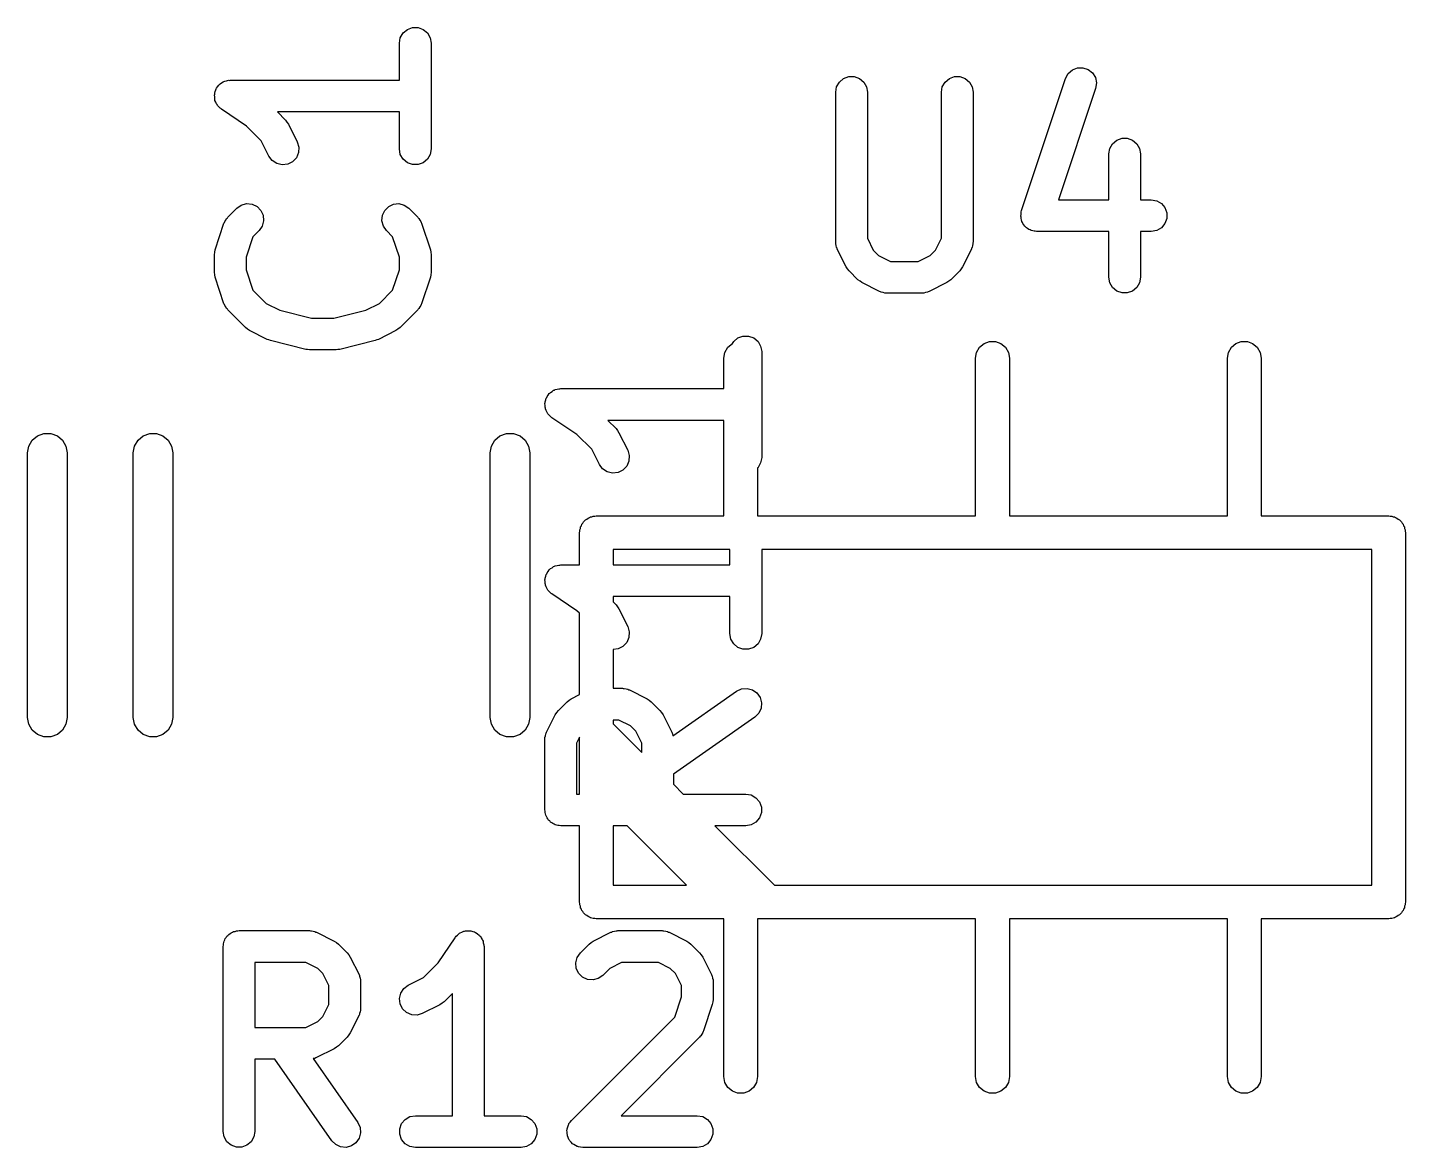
# Model space of a CAD drawing. Extents: x 110.2 to 157.8, y -100.3 to -70.3.
# Drawn here: x 149.35 to 154.56, y -82.88 to -78.64 of the extents above; entities that cross this region are included whole.
import ezdxf

# ---------------------------------------------------------------- set-up
doc = ezdxf.new("R2010")
doc.units = 0
doc.header["$MEASUREMENT"] = 0
doc.layers.add('BLACK', color=7, linetype='CONTINUOUS')

msp = doc.modelspace()

# ---------------------------------------------------------------- linework, layer by layer
at = {"layer": 'Black'}
for p, q in [((150.771, -78.6614), (150.787, -78.648)), ((150.787, -78.648), (150.806, -78.6409)), ((150.806, -78.6409), (150.827, -78.6409)), ((150.827, -78.6409), (150.847, -78.648)), ((150.847, -78.648), (150.863, -78.6614)), ((150.757, -78.7), (150.76, -78.6795)), ((150.757, -78.84), (150.757, -78.7)), ((150.76, -78.6795), (150.771, -78.6614)), ((150.863, -78.6614), (150.873, -78.6795)), ((150.873, -78.6795), (150.877, -78.7)), ((150.877, -78.7), (150.877, -79.1)), ((153.286, -78.8148), (153.302, -78.801)), ((153.302, -78.801), (153.321, -78.7934)), ((153.321, -78.7934), (153.342, -78.7928)), ((153.342, -78.7928), (153.362, -78.7994)), ((153.362, -78.7994), (153.378, -78.8123)), ((150.073, -78.8586), (150.076, -78.8566)), ((150.076, -78.8566), (150.078, -78.854)), ((150.078, -78.854), (150.084, -78.8505)), ((150.084, -78.8505), (150.09, -78.8462)), ((150.09, -78.8462), (150.093, -78.8453)), ((150.093, -78.8453), (150.096, -78.8436)), ((150.096, -78.8436), (150.103, -78.8424)), ((150.103, -78.8424), (150.11, -78.8404)), ((150.11, -78.8404), (150.113, -78.8406)), ((150.113, -78.8406), (150.117, -78.84)), ((150.117, -78.84), (150.757, -78.84)), ((152.41, -78.8649), (152.421, -78.8469)), ((152.421, -78.8469), (152.437, -78.8335)), ((152.437, -78.8335), (152.456, -78.8264)), ((152.456, -78.8264), (152.477, -78.8264)), ((152.477, -78.8264), (152.497, -78.8335)), ((152.497, -78.8335), (152.513, -78.8469)), ((152.513, -78.8469), (152.523, -78.8649)), ((152.81, -78.8649), (152.821, -78.8469)), ((152.821, -78.8469), (152.837, -78.8335)), ((152.837, -78.8335), (152.856, -78.8264)), ((152.856, -78.8264), (152.877, -78.8264)), ((152.877, -78.8264), (152.897, -78.8335)), ((152.897, -78.8335), (152.913, -78.8469)), ((152.913, -78.8469), (152.923, -78.8649)), ((153.11, -79.3332), (153.276, -78.8332)), ((153.276, -78.8332), (153.286, -78.8148)), ((153.378, -78.8123), (153.389, -78.8301)), ((153.389, -78.8301), (153.393, -78.8505)), ((153.393, -78.8505), (153.39, -78.8711)), ((150.057, -78.8961), (150.058, -78.8929)), ((150.058, -78.9033), (150.057, -78.8961)), ((150.058, -78.8896), (150.06, -78.8829)), ((150.058, -78.8929), (150.058, -78.8896)), ((150.058, -78.9104), (150.058, -78.9033)), ((150.06, -78.8829), (150.062, -78.8759)), ((150.062, -78.8759), (150.064, -78.8731)), ((150.064, -78.8731), (150.065, -78.87)), ((150.065, -78.87), (150.069, -78.8645)), ((150.069, -78.8645), (150.073, -78.8586)), ((152.407, -78.8855), (152.41, -78.8649)), ((152.407, -79.4521), (152.407, -78.8855)), ((152.523, -78.8649), (152.527, -78.8855)), ((152.527, -78.8855), (152.527, -79.438)), ((152.807, -78.8855), (152.81, -78.8649)), ((152.807, -79.438), (152.807, -78.8855)), ((152.923, -78.8649), (152.927, -78.8855)), ((152.927, -78.8855), (152.927, -79.4521)), ((153.39, -78.8711), (153.25, -79.2921)), ((150.059, -78.9135), (150.058, -78.9104)), ((150.059, -78.9169), (150.059, -78.9135)), ((150.062, -78.9233), (150.059, -78.9169)), ((150.065, -78.93), (150.062, -78.9233)), ((150.067, -78.9325), (150.065, -78.93)), ((150.068, -78.9355), (150.067, -78.9325)), ((150.073, -78.9405), (150.068, -78.9355)), ((150.078, -78.946), (150.073, -78.9405)), ((150.081, -78.9476), (150.078, -78.946)), ((150.083, -78.9499), (150.081, -78.9476)), ((150.178, -79.0133), (150.083, -78.9499)), ((150.757, -78.96), (150.295, -78.96)), ((150.295, -78.96), (150.326, -78.9909)), ((150.757, -79.1), (150.757, -78.96)), ((150.234, -79.0689), (150.178, -79.0133)), ((150.326, -78.9909), (150.331, -78.9988)), ((150.331, -78.9988), (150.337, -79.0065)), ((150.337, -79.0065), (150.37, -79.0732)), ((153.47, -79.0668), (153.49, -79.0597)), ((153.49, -79.0597), (153.51, -79.0597)), ((153.51, -79.0597), (153.53, -79.0668)), ((150.263, -79.1268), (150.234, -79.0689)), ((150.375, -79.1139), (150.367, -79.1331)), ((150.37, -79.0732), (150.376, -79.0931)), ((150.376, -79.0931), (150.375, -79.1139)), ((150.76, -79.1205), (150.757, -79.1)), ((150.877, -79.1), (150.873, -79.1205)), ((153.44, -79.1188), (153.444, -79.0983)), ((153.444, -79.0983), (153.454, -79.0802)), ((153.454, -79.0802), (153.47, -79.0668)), ((153.53, -79.0668), (153.546, -79.0802)), ((153.546, -79.0802), (153.556, -79.0983)), ((153.556, -79.0983), (153.56, -79.1188)), ((150.275, -79.1436), (150.263, -79.1268)), ((150.293, -79.1551), (150.275, -79.1436)), ((150.313, -79.1599), (150.293, -79.1551)), ((150.334, -79.1575), (150.313, -79.1599)), ((150.352, -79.1482), (150.334, -79.1575)), ((150.367, -79.1331), (150.352, -79.1482)), ((150.771, -79.1386), (150.76, -79.1205)), ((150.787, -79.152), (150.771, -79.1386)), ((150.806, -79.1591), (150.787, -79.152)), ((150.827, -79.1591), (150.806, -79.1591)), ((150.847, -79.152), (150.827, -79.1591)), ((150.863, -79.1386), (150.847, -79.152)), ((150.873, -79.1205), (150.863, -79.1386)), ((153.44, -79.2921), (153.44, -79.1188)), ((153.56, -79.1188), (153.56, -79.2921)), ((150.108, -79.3576), (150.141, -79.3242)), ((150.141, -79.3242), (150.158, -79.3123)), ((150.158, -79.3123), (150.178, -79.3069)), ((150.178, -79.3069), (150.199, -79.3087)), ((150.199, -79.3087), (150.218, -79.3175)), ((150.218, -79.3175), (150.232, -79.3323)), ((150.701, -79.3323), (150.716, -79.3175)), ((150.716, -79.3175), (150.734, -79.3087)), ((150.734, -79.3087), (150.755, -79.3069)), ((150.755, -79.3069), (150.775, -79.3123)), ((150.775, -79.3123), (150.792, -79.3242)), ((150.792, -79.3242), (150.826, -79.3576)), ((153.25, -79.2921), (153.44, -79.2921)), ((153.56, -79.2921), (153.6, -79.2921)), ((153.6, -79.2921), (153.621, -79.2958)), ((153.621, -79.2958), (153.639, -79.3062)), ((153.639, -79.3062), (153.652, -79.3221)), ((153.652, -79.3221), (153.659, -79.3417)), ((150.093, -79.381), (150.095, -79.378)), ((150.095, -79.378), (150.096, -79.3746)), ((150.096, -79.3746), (150.1, -79.3689)), ((150.1, -79.3689), (150.103, -79.3627)), ((150.103, -79.3627), (150.106, -79.3604)), ((150.106, -79.3604), (150.108, -79.3576)), ((150.232, -79.3323), (150.241, -79.3511)), ((150.243, -79.3719), (150.238, -79.392)), ((150.241, -79.3511), (150.243, -79.3719)), ((150.69, -79.3719), (150.692, -79.3511)), ((150.696, -79.392), (150.69, -79.3719)), ((150.692, -79.3511), (150.701, -79.3323)), ((150.826, -79.3576), (150.828, -79.3604)), ((150.828, -79.3604), (150.83, -79.3627)), ((150.83, -79.3627), (150.834, -79.3689)), ((150.834, -79.3689), (150.838, -79.3746)), ((150.838, -79.3746), (150.839, -79.378)), ((150.839, -79.378), (150.84, -79.381)), ((153.107, -79.3538), (153.108, -79.3478)), ((153.108, -79.3581), (153.107, -79.3538)), ((153.108, -79.3417), (153.109, -79.3375)), ((153.108, -79.3478), (153.108, -79.3417)), ((153.108, -79.3626), (153.108, -79.3581)), ((153.11, -79.3682), (153.108, -79.3626)), ((153.109, -79.3375), (153.11, -79.3332)), ((153.111, -79.3742), (153.11, -79.3682)), ((153.113, -79.378), (153.111, -79.3742)), ((153.115, -79.3821), (153.113, -79.378)), ((153.659, -79.3626), (153.652, -79.3821)), ((153.659, -79.3417), (153.659, -79.3626)), ((150.06, -79.481), (150.093, -79.381)), ((150.226, -79.4091), (150.202, -79.4324)), ((150.238, -79.392), (150.226, -79.4091)), ((150.708, -79.4091), (150.696, -79.392)), ((150.731, -79.4324), (150.708, -79.4091)), ((150.84, -79.381), (150.874, -79.481)), ((153.119, -79.3868), (153.115, -79.3821)), ((153.122, -79.3919), (153.119, -79.3868)), ((153.125, -79.3947), (153.122, -79.3919)), ((153.128, -79.3981), (153.125, -79.3947)), ((153.133, -79.4011), (153.128, -79.3981)), ((153.138, -79.4049), (153.133, -79.4011)), ((153.142, -79.4063), (153.138, -79.4049)), ((153.146, -79.4085), (153.142, -79.4063)), ((153.152, -79.4096), (153.146, -79.4085)), ((153.158, -79.4115), (153.152, -79.4096)), ((153.162, -79.4114), (153.158, -79.4115)), ((153.167, -79.4121), (153.162, -79.4114)), ((153.44, -79.4121), (153.167, -79.4121)), ((153.44, -79.5855), (153.44, -79.4121)), ((153.6, -79.4121), (153.56, -79.4121)), ((153.56, -79.4121), (153.56, -79.5855)), ((153.621, -79.4085), (153.6, -79.4121)), ((153.639, -79.3981), (153.621, -79.4085)), ((153.652, -79.3821), (153.639, -79.3981)), ((150.058, -79.4905), (150.06, -79.481)), ((150.202, -79.4324), (150.177, -79.5097)), ((150.757, -79.5097), (150.731, -79.4324)), ((150.874, -79.481), (150.875, -79.4905)), ((152.407, -79.4555), (152.407, -79.4521)), ((152.407, -79.459), (152.407, -79.4555)), ((152.409, -79.4657), (152.407, -79.459)), ((152.41, -79.4727), (152.409, -79.4657)), ((152.412, -79.4757), (152.41, -79.4727)), ((152.413, -79.479), (152.412, -79.4757)), ((152.446, -79.5456), (152.413, -79.479)), ((152.527, -79.438), (152.549, -79.4833)), ((152.784, -79.4833), (152.807, -79.438)), ((152.92, -79.479), (152.887, -79.5456)), ((152.921, -79.4757), (152.92, -79.479)), ((152.923, -79.4727), (152.921, -79.4757)), ((152.924, -79.4657), (152.923, -79.4727)), ((152.926, -79.459), (152.924, -79.4657)), ((152.927, -79.4521), (152.926, -79.4555)), ((152.926, -79.4555), (152.926, -79.459)), ((150.057, -79.5), (150.058, -79.4905)), ((150.057, -79.5667), (150.057, -79.5)), ((150.177, -79.5097), (150.177, -79.5569)), ((150.757, -79.5569), (150.757, -79.5097)), ((150.875, -79.4905), (150.877, -79.5)), ((150.877, -79.5), (150.877, -79.5667)), ((152.549, -79.4833), (152.569, -79.5028)), ((152.569, -79.5028), (152.614, -79.5255)), ((152.614, -79.5255), (152.719, -79.5255)), ((152.719, -79.5255), (152.764, -79.5028)), ((152.764, -79.5028), (152.784, -79.4833)), ((150.058, -79.5761), (150.057, -79.5667)), ((150.06, -79.5856), (150.058, -79.5761)), ((150.093, -79.6856), (150.06, -79.5856)), ((150.177, -79.5569), (150.202, -79.6343)), ((150.731, -79.6343), (150.757, -79.5569)), ((150.874, -79.5856), (150.84, -79.6856)), ((150.875, -79.5761), (150.874, -79.5856)), ((150.877, -79.5667), (150.875, -79.5761)), ((152.452, -79.5534), (152.446, -79.5456)), ((152.458, -79.5612), (152.452, -79.5534)), ((152.491, -79.5946), (152.458, -79.5612)), ((152.876, -79.5612), (152.842, -79.5946)), ((152.881, -79.5533), (152.876, -79.5612)), ((152.887, -79.5456), (152.881, -79.5533)), ((153.444, -79.606), (153.44, -79.5855)), ((153.56, -79.5855), (153.556, -79.606)), ((150.202, -79.6343), (150.252, -79.684)), ((150.681, -79.684), (150.731, -79.6343)), ((152.499, -79.6001), (152.491, -79.5946)), ((152.506, -79.6058), (152.499, -79.6001)), ((152.573, -79.6391), (152.506, -79.6058)), ((152.576, -79.6401), (152.573, -79.6391)), ((152.76, -79.6391), (152.757, -79.6401)), ((152.827, -79.6058), (152.76, -79.6391)), ((152.835, -79.6001), (152.827, -79.6058)), ((152.842, -79.5946), (152.835, -79.6001)), ((153.454, -79.624), (153.444, -79.606)), ((153.47, -79.6374), (153.454, -79.624)), ((153.49, -79.6446), (153.47, -79.6374)), ((153.53, -79.6374), (153.51, -79.6446)), ((153.546, -79.624), (153.53, -79.6374)), ((153.556, -79.606), (153.546, -79.624)), ((150.095, -79.6887), (150.093, -79.6856)), ((150.096, -79.692), (150.095, -79.6887)), ((150.252, -79.684), (150.304, -79.7101)), ((150.629, -79.7101), (150.681, -79.684)), ((150.839, -79.6887), (150.838, -79.692)), ((150.84, -79.6856), (150.839, -79.6887)), ((152.579, -79.6418), (152.576, -79.6401)), ((152.586, -79.6431), (152.579, -79.6418)), ((152.593, -79.6451), (152.586, -79.6431)), ((152.597, -79.6449), (152.593, -79.6451)), ((152.6, -79.6455), (152.597, -79.6449)), ((152.733, -79.6455), (152.6, -79.6455)), ((152.737, -79.6449), (152.733, -79.6455)), ((152.74, -79.6451), (152.737, -79.6449)), ((152.747, -79.6431), (152.74, -79.6451)), ((152.754, -79.6418), (152.747, -79.6431)), ((152.757, -79.6401), (152.754, -79.6418)), ((153.51, -79.6446), (153.49, -79.6446)), ((150.1, -79.6978), (150.096, -79.692)), ((150.103, -79.704), (150.1, -79.6978)), ((150.106, -79.7063), (150.103, -79.704)), ((150.108, -79.7091), (150.106, -79.7063)), ((150.174, -79.7758), (150.108, -79.7091)), ((150.304, -79.7101), (150.424, -79.74)), ((150.424, -79.74), (150.509, -79.74)), ((150.509, -79.74), (150.629, -79.7101)), ((150.826, -79.7091), (150.759, -79.7758)), ((150.828, -79.7063), (150.826, -79.7091)), ((150.83, -79.704), (150.828, -79.7063)), ((150.834, -79.6978), (150.83, -79.704)), ((150.838, -79.692), (150.834, -79.6978)), ((150.182, -79.7813), (150.174, -79.7758)), ((150.19, -79.787), (150.182, -79.7813)), ((150.256, -79.8203), (150.19, -79.787)), ((150.743, -79.787), (150.677, -79.8203)), ((150.751, -79.7813), (150.743, -79.787)), ((150.759, -79.7758), (150.751, -79.7813)), ((150.263, -79.8222), (150.256, -79.8203)), ((150.269, -79.8249), (150.263, -79.8222)), ((150.402, -79.8582), (150.269, -79.8249)), ((150.665, -79.8249), (150.531, -79.8582)), ((150.671, -79.8222), (150.665, -79.8249)), ((150.677, -79.8203), (150.671, -79.8222)), ((151.999, -79.8503), (152.016, -79.8361)), ((152.016, -79.836), (152.021, -79.8281)), ((152.016, -79.8361), (152.016, -79.836)), ((152.021, -79.8281), (152.037, -79.8147)), ((152.037, -79.8147), (152.056, -79.8076)), ((152.056, -79.8076), (152.077, -79.8076)), ((152.077, -79.8076), (152.097, -79.8147)), ((152.097, -79.8147), (152.113, -79.8281)), ((152.113, -79.8281), (152.123, -79.8461)), ((152.123, -79.8461), (152.127, -79.8667)), ((152.951, -79.8503), (152.968, -79.8361)), ((152.968, -79.8361), (152.989, -79.8286)), ((152.989, -79.8286), (153.011, -79.8286)), ((153.011, -79.8286), (153.032, -79.8361)), ((153.032, -79.8361), (153.049, -79.8503)), ((153.904, -79.8503), (153.921, -79.8361)), ((153.921, -79.8361), (153.941, -79.8286)), ((153.941, -79.8286), (153.964, -79.8286)), ((153.964, -79.8286), (153.984, -79.8361)), ((153.984, -79.8361), (154.001, -79.8503)), ((150.409, -79.8587), (150.402, -79.8582)), ((150.417, -79.86), (150.409, -79.8587)), ((150.517, -79.86), (150.417, -79.86)), ((150.524, -79.8587), (150.517, -79.86)), ((150.531, -79.8582), (150.524, -79.8587)), ((151.984, -79.8911), (151.988, -79.8694)), ((151.984, -80.0067), (151.984, -79.8911)), ((151.988, -79.8694), (151.999, -79.8503)), ((152.127, -79.8667), (152.127, -80.2667)), ((152.936, -79.8911), (152.94, -79.8694)), ((152.936, -80.488), (152.936, -79.8911)), ((152.94, -79.8694), (152.951, -79.8503)), ((153.049, -79.8503), (153.06, -79.8694)), ((153.06, -79.8694), (153.064, -79.8911)), ((153.064, -79.8911), (153.064, -80.488)), ((153.889, -79.8911), (153.893, -79.8694)), ((153.889, -80.488), (153.889, -79.8911)), ((153.893, -79.8694), (153.904, -79.8503)), ((154.001, -79.8503), (154.012, -79.8694)), ((154.012, -79.8694), (154.016, -79.8911)), ((154.016, -79.8911), (154.016, -80.488)), ((151.308, -80.0562), (151.31, -80.0495)), ((151.308, -80.0596), (151.308, -80.0562)), ((151.31, -80.0495), (151.312, -80.0426)), ((151.312, -80.0426), (151.314, -80.0398)), ((151.314, -80.0398), (151.315, -80.0367)), ((151.315, -80.0367), (151.319, -80.0312)), ((151.319, -80.0312), (151.323, -80.0252)), ((151.323, -80.0252), (151.326, -80.0233)), ((151.326, -80.0233), (151.328, -80.0207)), ((151.328, -80.0207), (151.334, -80.0171)), ((151.334, -80.0171), (151.34, -80.0129)), ((151.34, -80.0129), (151.343, -80.0119)), ((151.343, -80.0119), (151.346, -80.0103)), ((151.346, -80.0103), (151.353, -80.009)), ((151.353, -80.009), (151.36, -80.007)), ((151.36, -80.007), (151.363, -80.0072)), ((151.363, -80.0072), (151.367, -80.0067)), ((151.367, -80.0067), (151.984, -80.0067)), ((151.307, -80.0628), (151.308, -80.0596)), ((151.308, -80.0699), (151.307, -80.0628)), ((151.308, -80.0771), (151.308, -80.0699)), ((151.309, -80.0802), (151.308, -80.0771)), ((151.309, -80.0835), (151.309, -80.0802)), ((151.312, -80.0899), (151.309, -80.0835)), ((151.315, -80.0967), (151.312, -80.0899)), ((151.317, -80.0992), (151.315, -80.0967)), ((151.318, -80.1022), (151.317, -80.0992)), ((151.323, -80.1071), (151.318, -80.1022)), ((151.328, -80.1126), (151.323, -80.1071)), ((151.331, -80.1143), (151.328, -80.1126)), ((151.333, -80.1166), (151.331, -80.1143)), ((151.428, -80.18), (151.333, -80.1166)), ((151.984, -80.1267), (151.545, -80.1267)), ((151.545, -80.1267), (151.576, -80.1576)), ((151.576, -80.1576), (151.581, -80.1655)), ((151.984, -80.488), (151.984, -80.1267)), ((149.355, -80.2243), (149.368, -80.2018)), ((149.368, -80.2018), (149.387, -80.185)), ((149.387, -80.185), (149.412, -80.1761)), ((149.412, -80.1761), (149.438, -80.1761)), ((149.438, -80.1761), (149.463, -80.185)), ((149.463, -80.185), (149.482, -80.2018)), ((149.482, -80.2018), (149.495, -80.2243)), ((149.755, -80.2243), (149.768, -80.2018)), ((149.768, -80.2018), (149.787, -80.185)), ((149.787, -80.185), (149.812, -80.1761)), ((149.812, -80.1761), (149.838, -80.1761)), ((149.838, -80.1761), (149.862, -80.185)), ((149.862, -80.185), (149.882, -80.2018)), ((149.882, -80.2018), (149.895, -80.2243)), ((151.105, -80.2243), (151.118, -80.2018)), ((151.118, -80.2018), (151.137, -80.185)), ((151.137, -80.185), (151.162, -80.1761)), ((151.162, -80.1761), (151.188, -80.1761)), ((151.188, -80.1761), (151.213, -80.185)), ((151.213, -80.185), (151.232, -80.2018)), ((151.232, -80.2018), (151.245, -80.2243)), ((151.484, -80.2355), (151.428, -80.18)), ((151.581, -80.1655), (151.587, -80.1732)), ((151.587, -80.1732), (151.62, -80.2398)), ((149.35, -80.25), (149.355, -80.2243)), ((149.35, -81.25), (149.35, -80.25)), ((149.495, -80.2243), (149.5, -80.25)), ((149.5, -80.25), (149.5, -81.25)), ((149.75, -80.25), (149.755, -80.2243)), ((149.75, -81.25), (149.75, -80.25)), ((149.895, -80.2243), (149.9, -80.25)), ((149.9, -80.25), (149.9, -81.25)), ((151.1, -80.25), (151.105, -80.2243)), ((151.1, -81.25), (151.1, -80.25)), ((151.245, -80.2243), (151.25, -80.25)), ((151.25, -80.25), (151.25, -81.25)), ((151.513, -80.2935), (151.484, -80.2355)), ((151.62, -80.2398), (151.626, -80.2598)), ((151.626, -80.2598), (151.625, -80.2806)), ((151.525, -80.3102), (151.513, -80.2935)), ((151.543, -80.3217), (151.525, -80.3102)), ((151.602, -80.3149), (151.584, -80.3242)), ((151.617, -80.2997), (151.602, -80.3149)), ((151.625, -80.2806), (151.617, -80.2997)), ((152.113, -80.3052), (152.111, -80.3066)), ((152.111, -80.3066), (152.111, -80.488)), ((152.123, -80.2872), (152.113, -80.3052)), ((152.127, -80.2667), (152.123, -80.2872)), ((151.563, -80.3266), (151.543, -80.3217)), ((151.584, -80.3242), (151.563, -80.3266)), ((151.442, -80.5298), (151.445, -80.525)), ((151.445, -80.525), (151.446, -80.5198)), ((151.446, -80.5198), (151.45, -80.5155)), ((151.45, -80.5155), (151.453, -80.5107)), ((151.453, -80.5107), (151.457, -80.5071)), ((151.457, -80.5071), (151.461, -80.5029)), ((151.461, -80.5029), (151.465, -80.5001)), ((151.465, -80.5001), (151.47, -80.4965)), ((151.47, -80.4965), (151.475, -80.4946)), ((151.475, -80.4946), (151.48, -80.4918)), ((151.48, -80.4918), (151.485, -80.4909)), ((151.485, -80.4909), (151.49, -80.489)), ((151.49, -80.489), (151.496, -80.489)), ((151.496, -80.489), (151.501, -80.488)), ((151.501, -80.488), (151.984, -80.488)), ((152.111, -80.488), (152.936, -80.488)), ((153.064, -80.488), (153.889, -80.488)), ((154.016, -80.488), (154.499, -80.488)), ((154.499, -80.488), (154.504, -80.489)), ((154.504, -80.489), (154.51, -80.489)), ((154.51, -80.489), (154.515, -80.4909)), ((154.515, -80.4909), (154.52, -80.4918)), ((154.52, -80.4918), (154.525, -80.4946)), ((154.525, -80.4946), (154.53, -80.4965)), ((154.53, -80.4965), (154.535, -80.5001)), ((154.535, -80.5001), (154.539, -80.5029)), ((154.539, -80.5029), (154.543, -80.5071)), ((154.543, -80.5071), (154.547, -80.5107)), ((154.547, -80.5107), (154.55, -80.5155)), ((154.55, -80.5155), (154.554, -80.5198)), ((154.554, -80.5198), (154.555, -80.525)), ((154.555, -80.525), (154.558, -80.5298)), ((151.438, -80.5515), (151.439, -80.546)), ((151.438, -80.6733), (151.438, -80.5515)), ((151.439, -80.5405), (151.441, -80.5353)), ((151.439, -80.546), (151.439, -80.5405)), ((151.441, -80.5353), (151.442, -80.5298)), ((154.558, -80.5298), (154.559, -80.5353)), ((154.559, -80.5353), (154.561, -80.5405)), ((154.561, -80.5405), (154.561, -80.546)), ((154.561, -80.546), (154.562, -80.5515)), ((154.562, -80.5515), (154.562, -81.9485)), ((151.565, -80.615), (151.565, -80.6733)), ((152.007, -80.615), (151.565, -80.615)), ((152.007, -80.6733), (152.007, -80.615)), ((152.127, -80.615), (152.127, -80.9333)), ((154.435, -80.615), (152.127, -80.615)), ((154.435, -81.885), (154.435, -80.615)), ((151.334, -80.6838), (151.34, -80.6795)), ((151.34, -80.6795), (151.343, -80.6786)), ((151.343, -80.6786), (151.346, -80.677)), ((151.346, -80.677), (151.353, -80.6757)), ((151.353, -80.6757), (151.36, -80.6737)), ((151.36, -80.6737), (151.363, -80.6739)), ((151.363, -80.6739), (151.367, -80.6733)), ((151.367, -80.6733), (151.438, -80.6733)), ((151.565, -80.6733), (152.007, -80.6733)), ((151.307, -80.7295), (151.308, -80.7262)), ((151.308, -80.7366), (151.307, -80.7295)), ((151.308, -80.7229), (151.31, -80.7162)), ((151.308, -80.7262), (151.308, -80.7229)), ((151.31, -80.7162), (151.312, -80.7092)), ((151.312, -80.7092), (151.314, -80.7065)), ((151.314, -80.7065), (151.315, -80.7033)), ((151.315, -80.7033), (151.319, -80.6978)), ((151.319, -80.6978), (151.323, -80.6919)), ((151.323, -80.6919), (151.326, -80.6899)), ((151.326, -80.6899), (151.328, -80.6874)), ((151.328, -80.6874), (151.334, -80.6838)), ((151.308, -80.7438), (151.308, -80.7366)), ((151.309, -80.7469), (151.308, -80.7438)), ((151.309, -80.7502), (151.309, -80.7469)), ((151.312, -80.7566), (151.309, -80.7502)), ((151.315, -80.7633), (151.312, -80.7566)), ((151.317, -80.7659), (151.315, -80.7633)), ((151.318, -80.7689), (151.317, -80.7659)), ((151.323, -80.7738), (151.318, -80.7689)), ((151.328, -80.7793), (151.323, -80.7738)), ((151.331, -80.781), (151.328, -80.7793)), ((151.333, -80.7833), (151.331, -80.781)), ((151.428, -80.8466), (151.333, -80.7833)), ((152.007, -80.7933), (151.565, -80.7933)), ((151.565, -80.7933), (151.565, -80.8134)), ((151.565, -80.8134), (151.576, -80.8242)), ((151.576, -80.8242), (151.581, -80.8321)), ((151.581, -80.8321), (151.587, -80.8398)), ((152.007, -80.9333), (152.007, -80.7933)), ((151.438, -80.8561), (151.428, -80.8466)), ((151.438, -81.164), (151.438, -80.8561)), ((151.587, -80.8398), (151.62, -80.9065)), ((151.62, -80.9065), (151.626, -80.9265)), ((151.626, -80.9265), (151.625, -80.9473)), ((152.01, -80.9539), (152.007, -80.9333)), ((152.127, -80.9333), (152.123, -80.9539)), ((151.584, -80.9908), (151.565, -80.993)), ((151.565, -80.993), (151.565, -81.14)), ((151.602, -80.9815), (151.584, -80.9908)), ((151.617, -80.9664), (151.602, -80.9815)), ((151.625, -80.9473), (151.617, -80.9664)), ((152.021, -80.9719), (152.01, -80.9539)), ((152.037, -80.9853), (152.021, -80.9719)), ((152.056, -80.9924), (152.037, -80.9853)), ((152.077, -80.9924), (152.056, -80.9924)), ((152.097, -80.9853), (152.077, -80.9924)), ((152.113, -80.9719), (152.097, -80.9853)), ((152.123, -80.9539), (152.113, -80.9719)), ((151.565, -81.14), (151.6, -81.14)), ((151.6, -81.14), (151.603, -81.1406)), ((151.603, -81.1406), (151.607, -81.1404)), ((151.607, -81.1404), (151.614, -81.1424)), ((151.614, -81.1424), (151.621, -81.1436)), ((151.621, -81.1436), (151.624, -81.1453)), ((151.624, -81.1453), (151.627, -81.1463)), ((151.627, -81.1463), (151.694, -81.1797)), ((151.791, -81.3198), (152.032, -81.1508)), ((152.032, -81.1508), (152.051, -81.142)), ((152.051, -81.142), (152.072, -81.1402)), ((152.072, -81.1402), (152.092, -81.1456)), ((152.092, -81.1456), (152.109, -81.1576)), ((151.358, -81.2242), (151.391, -81.1909)), ((151.391, -81.1909), (151.399, -81.1854)), ((151.399, -81.1854), (151.406, -81.1797)), ((151.406, -81.1797), (151.438, -81.164)), ((151.694, -81.1797), (151.701, -81.1854)), ((151.701, -81.1854), (151.709, -81.1909)), ((151.709, -81.1909), (151.742, -81.2242)), ((152.109, -81.1576), (152.121, -81.1747)), ((152.121, -81.1747), (152.126, -81.1948)), ((152.126, -81.1948), (152.125, -81.2155)), ((149.355, -81.2757), (149.35, -81.25)), ((149.5, -81.25), (149.495, -81.2757)), ((149.755, -81.2757), (149.75, -81.25)), ((149.9, -81.25), (149.895, -81.2757)), ((151.105, -81.2757), (151.1, -81.25)), ((151.25, -81.25), (151.245, -81.2757)), ((151.313, -81.3065), (151.346, -81.2398)), ((151.346, -81.2398), (151.352, -81.2321)), ((151.352, -81.2321), (151.358, -81.2242)), ((151.742, -81.2242), (151.748, -81.2321)), ((151.748, -81.2321), (151.754, -81.2398)), ((151.754, -81.2398), (151.787, -81.3065)), ((152.101, -81.2492), (151.793, -81.4646)), ((152.116, -81.2344), (152.101, -81.2492)), ((152.125, -81.2155), (152.116, -81.2344)), ((149.368, -81.2982), (149.355, -81.2757)), ((149.387, -81.315), (149.368, -81.2982)), ((149.482, -81.2982), (149.463, -81.315)), ((149.495, -81.2757), (149.482, -81.2982)), ((149.768, -81.2982), (149.755, -81.2757)), ((149.787, -81.315), (149.768, -81.2982)), ((149.882, -81.2982), (149.862, -81.315)), ((149.895, -81.2757), (149.882, -81.2982)), ((151.118, -81.2982), (151.105, -81.2757)), ((151.137, -81.315), (151.118, -81.2982)), ((151.232, -81.2982), (151.213, -81.315)), ((151.245, -81.2757), (151.232, -81.2982)), ((151.312, -81.3098), (151.313, -81.3065)), ((151.565, -81.26), (151.565, -81.2745)), ((151.586, -81.26), (151.565, -81.26)), ((151.565, -81.2745), (151.673, -81.3829)), ((151.631, -81.2826), (151.586, -81.26)), ((151.651, -81.3022), (151.631, -81.2826)), ((151.673, -81.3475), (151.651, -81.3022)), ((151.787, -81.3065), (151.788, -81.3098)), ((149.412, -81.3239), (149.387, -81.315)), ((149.438, -81.3239), (149.412, -81.3239)), ((149.463, -81.315), (149.438, -81.3239)), ((149.812, -81.3239), (149.787, -81.315)), ((149.838, -81.3239), (149.812, -81.3239)), ((149.862, -81.315), (149.838, -81.3239)), ((151.162, -81.3239), (151.137, -81.315)), ((151.188, -81.3239), (151.162, -81.3239)), ((151.213, -81.315), (151.188, -81.3239)), ((151.307, -81.3265), (151.309, -81.3197)), ((151.307, -81.3299), (151.307, -81.3265)), ((151.307, -81.3333), (151.307, -81.3299)), ((151.307, -81.6), (151.307, -81.3333)), ((151.309, -81.3197), (151.31, -81.3128)), ((151.31, -81.3128), (151.312, -81.3098)), ((151.438, -81.325), (151.427, -81.3475)), ((151.427, -81.3475), (151.427, -81.54)), ((151.438, -81.54), (151.438, -81.325)), ((151.673, -81.3829), (151.673, -81.3475)), ((151.788, -81.3098), (151.79, -81.3128)), ((151.79, -81.3128), (151.791, -81.3197)), ((151.791, -81.3197), (151.791, -81.3198)), ((151.793, -81.4646), (151.793, -81.5029)), ((151.793, -81.5029), (151.83, -81.54)), ((151.427, -81.54), (151.438, -81.54)), ((151.83, -81.54), (152.067, -81.54)), ((152.067, -81.54), (152.087, -81.5436)), ((152.087, -81.5436), (152.105, -81.554)), ((152.105, -81.554), (152.119, -81.57)), ((151.308, -81.6052), (151.307, -81.6)), ((151.308, -81.6104), (151.308, -81.6052)), ((151.309, -81.6153), (151.308, -81.6104)), ((151.31, -81.6205), (151.309, -81.6153)), ((152.119, -81.57), (152.126, -81.5896)), ((152.126, -81.6104), (152.119, -81.63)), ((152.126, -81.5896), (152.126, -81.6104)), ((151.313, -81.6251), (151.31, -81.6205)), ((151.315, -81.63), (151.313, -81.6251)), ((151.318, -81.634), (151.315, -81.63)), ((151.321, -81.6386), (151.318, -81.634)), ((151.325, -81.6419), (151.321, -81.6386)), ((151.328, -81.646), (151.325, -81.6419)), ((151.333, -81.6486), (151.328, -81.646)), ((151.337, -81.652), (151.333, -81.6486)), ((151.342, -81.6538), (151.337, -81.652)), ((151.346, -81.6564), (151.342, -81.6538)), ((151.351, -81.6573), (151.346, -81.6564)), ((151.356, -81.6591), (151.351, -81.6573)), ((151.361, -81.6591), (151.356, -81.6591)), ((151.367, -81.66), (151.361, -81.6591)), ((151.438, -81.66), (151.367, -81.66)), ((151.438, -81.9485), (151.438, -81.66)), ((151.565, -81.66), (151.565, -81.885)), ((151.618, -81.66), (151.565, -81.66)), ((151.843, -81.885), (151.618, -81.66)), ((152.067, -81.66), (151.95, -81.66)), ((151.95, -81.66), (152.175, -81.885)), ((152.087, -81.6564), (152.067, -81.66)), ((152.105, -81.646), (152.087, -81.6564)), ((152.119, -81.63), (152.105, -81.646)), ((151.565, -81.885), (151.843, -81.885)), ((152.175, -81.885), (154.435, -81.885)), ((151.439, -81.954), (151.438, -81.9485)), ((151.439, -81.9595), (151.439, -81.954)), ((151.441, -81.9647), (151.439, -81.9595)), ((151.442, -81.9702), (151.441, -81.9647)), ((151.445, -81.975), (151.442, -81.9702)), ((151.446, -81.9802), (151.445, -81.975)), ((151.45, -81.9845), (151.446, -81.9802)), ((151.453, -81.9893), (151.45, -81.9845)), ((154.55, -81.9845), (154.547, -81.9893)), ((154.554, -81.9802), (154.55, -81.9845)), ((154.555, -81.975), (154.554, -81.9802)), ((154.558, -81.9702), (154.555, -81.975)), ((154.559, -81.9647), (154.558, -81.9702)), ((154.561, -81.9595), (154.559, -81.9647)), ((154.562, -81.9485), (154.561, -81.954)), ((154.561, -81.954), (154.561, -81.9595)), ((151.457, -81.9929), (151.453, -81.9893)), ((151.461, -81.9971), (151.457, -81.9929)), ((151.465, -81.9999), (151.461, -81.9971)), ((151.47, -82.0035), (151.465, -81.9999)), ((151.475, -82.0054), (151.47, -82.0035)), ((151.48, -82.0082), (151.475, -82.0054)), ((151.485, -82.0091), (151.48, -82.0082)), ((151.49, -82.011), (151.485, -82.0091)), ((151.496, -82.011), (151.49, -82.011)), ((151.501, -82.012), (151.496, -82.011)), ((151.984, -82.012), (151.501, -82.012)), ((151.984, -82.6089), (151.984, -82.012)), ((152.936, -82.012), (152.111, -82.012)), ((152.111, -82.012), (152.111, -82.6089)), ((152.936, -82.6089), (152.936, -82.012)), ((153.889, -82.012), (153.064, -82.012)), ((153.064, -82.012), (153.064, -82.6089)), ((153.889, -82.6089), (153.889, -82.012)), ((154.499, -82.012), (154.016, -82.012)), ((154.016, -82.012), (154.016, -82.6089)), ((154.504, -82.011), (154.499, -82.012)), ((154.51, -82.011), (154.504, -82.011)), ((154.515, -82.0091), (154.51, -82.011)), ((154.52, -82.0082), (154.515, -82.0091)), ((154.525, -82.0054), (154.52, -82.0082)), ((154.53, -82.0035), (154.525, -82.0054)), ((154.535, -81.9999), (154.53, -82.0035)), ((154.539, -81.9971), (154.535, -81.9999)), ((154.543, -81.9929), (154.539, -81.9971)), ((154.547, -81.9893), (154.543, -81.9929)), ((150.096, -82.0916), (150.098, -82.0867)), ((150.098, -82.0867), (150.101, -82.0826)), ((150.101, -82.0826), (150.104, -82.0781)), ((150.104, -82.0781), (150.108, -82.0747)), ((150.108, -82.0747), (150.111, -82.0707)), ((150.111, -82.0707), (150.116, -82.0681)), ((150.116, -82.0681), (150.12, -82.0647)), ((150.12, -82.0647), (150.125, -82.0629)), ((150.125, -82.0629), (150.129, -82.0603)), ((150.129, -82.0603), (150.135, -82.0594)), ((150.135, -82.0594), (150.14, -82.0576)), ((150.14, -82.0576), (150.145, -82.0576)), ((150.145, -82.0576), (150.15, -82.0567)), ((150.15, -82.0567), (150.417, -82.0567)), ((150.417, -82.0567), (150.42, -82.0573)), ((150.42, -82.0573), (150.424, -82.0571)), ((150.424, -82.0571), (150.43, -82.0591)), ((150.43, -82.0591), (150.437, -82.0603)), ((150.437, -82.0603), (150.44, -82.062)), ((150.44, -82.062), (150.443, -82.063)), ((150.443, -82.063), (150.51, -82.0963)), ((150.903, -82.1784), (150.967, -82.0834)), ((150.967, -82.0834), (150.969, -82.081)), ((150.969, -82.081), (150.971, -82.0781)), ((150.971, -82.0781), (150.976, -82.0735)), ((150.976, -82.0735), (150.981, -82.0683)), ((150.981, -82.0683), (150.984, -82.0668)), ((150.984, -82.0668), (150.987, -82.0647)), ((150.987, -82.0647), (150.993, -82.0623)), ((150.993, -82.0623), (151, -82.0591)), ((151, -82.0591), (151.003, -82.0587)), ((151.003, -82.0587), (151.006, -82.0576)), ((151.006, -82.0576), (151.013, -82.0576)), ((151.013, -82.0576), (151.021, -82.0568)), ((151.021, -82.0568), (151.024, -82.0576)), ((151.024, -82.0576), (151.027, -82.0576)), ((151.027, -82.0576), (151.034, -82.06)), ((151.034, -82.06), (151.041, -82.0617)), ((151.041, -82.0617), (151.044, -82.0636)), ((151.044, -82.0636), (151.047, -82.0647)), ((151.047, -82.0647), (151.052, -82.0693)), ((151.052, -82.0693), (151.058, -82.0733)), ((151.058, -82.0733), (151.06, -82.076)), ((151.06, -82.076), (151.063, -82.0781)), ((151.063, -82.0781), (151.066, -82.0843)), ((151.066, -82.0843), (151.07, -82.0901)), ((151.49, -82.0963), (151.556, -82.063)), ((151.556, -82.063), (151.56, -82.062)), ((151.56, -82.062), (151.563, -82.0603)), ((151.563, -82.0603), (151.57, -82.0591)), ((151.57, -82.0591), (151.576, -82.0571)), ((151.576, -82.0571), (151.58, -82.0573)), ((151.58, -82.0573), (151.583, -82.0567)), ((151.583, -82.0567), (151.75, -82.0567)), ((151.75, -82.0567), (151.753, -82.0573)), ((151.753, -82.0573), (151.757, -82.0571)), ((151.757, -82.0571), (151.764, -82.0591)), ((151.764, -82.0591), (151.771, -82.0603)), ((151.771, -82.0603), (151.774, -82.062)), ((151.774, -82.062), (151.777, -82.063)), ((151.777, -82.063), (151.844, -82.0963)), ((150.09, -82.1167), (150.091, -82.1115)), ((150.09, -82.8167), (150.09, -82.1167)), ((150.091, -82.1062), (150.093, -82.1013)), ((150.091, -82.1115), (150.091, -82.1062)), ((150.093, -82.1013), (150.094, -82.0961)), ((150.094, -82.0961), (150.096, -82.0916)), ((150.51, -82.0963), (150.518, -82.1021)), ((150.518, -82.1021), (150.526, -82.1076)), ((150.526, -82.1076), (150.559, -82.1409)), ((150.559, -82.1409), (150.565, -82.1488)), ((151.07, -82.0901), (151.071, -82.0933)), ((151.071, -82.0933), (151.073, -82.0961)), ((151.073, -82.0961), (151.074, -82.1032)), ((151.074, -82.1032), (151.076, -82.1101)), ((151.076, -82.1101), (151.076, -82.1134)), ((151.076, -82.1134), (151.077, -82.1167)), ((151.077, -82.1167), (151.077, -82.7567)), ((151.429, -82.158), (151.441, -82.1409)), ((151.441, -82.1409), (151.474, -82.1076)), ((151.474, -82.1076), (151.482, -82.1021)), ((151.482, -82.1021), (151.49, -82.0963)), ((151.844, -82.0963), (151.851, -82.1021)), ((151.851, -82.1021), (151.859, -82.1076)), ((151.859, -82.1076), (151.892, -82.1409)), ((151.892, -82.1409), (151.898, -82.1488)), ((150.21, -82.1767), (150.21, -82.4233)), ((150.403, -82.1767), (150.21, -82.1767)), ((150.448, -82.1993), (150.403, -82.1767)), ((150.565, -82.1488), (150.57, -82.1565)), ((150.57, -82.1565), (150.604, -82.2232)), ((150.848, -82.234), (150.903, -82.1784)), ((151.424, -82.1781), (151.429, -82.158)), ((151.425, -82.1989), (151.424, -82.1781)), ((151.597, -82.1767), (151.552, -82.1993)), ((151.736, -82.1767), (151.597, -82.1767)), ((151.781, -82.1993), (151.736, -82.1767)), ((151.898, -82.1488), (151.904, -82.1565)), ((151.904, -82.1565), (151.937, -82.2232)), ((150.467, -82.2189), (150.448, -82.1993)), ((150.49, -82.2642), (150.467, -82.2189)), ((150.604, -82.2232), (150.605, -82.2265)), ((150.605, -82.2265), (150.606, -82.2295)), ((150.606, -82.2295), (150.608, -82.2364)), ((150.608, -82.2364), (150.61, -82.2431)), ((150.61, -82.2431), (150.609, -82.2466)), ((150.79, -82.263), (150.848, -82.234)), ((151.434, -82.2177), (151.425, -82.1989)), ((151.449, -82.2325), (151.434, -82.2177)), ((151.468, -82.2413), (151.449, -82.2325)), ((151.489, -82.2431), (151.468, -82.2413)), ((151.509, -82.2377), (151.489, -82.2431)), ((151.526, -82.2258), (151.509, -82.2377)), ((151.552, -82.1993), (151.526, -82.2258)), ((151.801, -82.2189), (151.781, -82.1993)), ((151.823, -82.2642), (151.801, -82.2189)), ((151.937, -82.2232), (151.938, -82.2265)), ((151.938, -82.2265), (151.94, -82.2295)), ((151.94, -82.2295), (151.941, -82.2364)), ((151.941, -82.2364), (151.943, -82.2431)), ((151.943, -82.2431), (151.943, -82.2466)), ((150.49, -82.3358), (150.49, -82.2642)), ((150.609, -82.2466), (150.61, -82.25)), ((150.61, -82.25), (150.61, -82.35)), ((150.757, -82.3131), (150.762, -82.2928)), ((150.762, -82.2928), (150.773, -82.2754)), ((150.773, -82.2754), (150.79, -82.263)), ((150.957, -82.2949), (150.926, -82.3258)), ((150.957, -82.7567), (150.957, -82.2949)), ((151.823, -82.3069), (151.823, -82.2642)), ((151.943, -82.2466), (151.943, -82.25)), ((151.943, -82.25), (151.943, -82.3167)), ((150.467, -82.3811), (150.49, -82.3358)), ((150.759, -82.3338), (150.757, -82.3131)), ((150.768, -82.3524), (150.759, -82.3338)), ((150.91, -82.337), (150.843, -82.3703)), ((150.918, -82.3313), (150.91, -82.337)), ((150.926, -82.3258), (150.918, -82.3313)), ((151.798, -82.3843), (151.823, -82.3069)), ((151.94, -82.3356), (151.907, -82.4356)), ((151.942, -82.3261), (151.94, -82.3356)), ((151.943, -82.3167), (151.942, -82.3261)), ((150.403, -82.4233), (150.448, -82.4007)), ((150.448, -82.4007), (150.467, -82.3811)), ((150.604, -82.3768), (150.57, -82.4435)), ((150.605, -82.3735), (150.604, -82.3768)), ((150.606, -82.3705), (150.605, -82.3735)), ((150.608, -82.3636), (150.606, -82.3705)), ((150.61, -82.3569), (150.608, -82.3636)), ((150.61, -82.35), (150.609, -82.3534)), ((150.609, -82.3534), (150.61, -82.3569)), ((150.784, -82.3667), (150.768, -82.3524)), ((150.803, -82.375), (150.784, -82.3667)), ((150.824, -82.3763), (150.803, -82.375)), ((150.843, -82.3703), (150.824, -82.3763)), ((151.408, -82.7742), (151.798, -82.3843)), ((150.21, -82.4233), (150.403, -82.4233)), ((150.565, -82.4512), (150.559, -82.4591)), ((150.57, -82.4435), (150.565, -82.4512)), ((151.9, -82.4478), (151.897, -82.454)), ((151.904, -82.442), (151.9, -82.4478)), ((151.905, -82.4387), (151.904, -82.442)), ((151.907, -82.4356), (151.905, -82.4387)), ((150.51, -82.5037), (150.443, -82.537)), ((150.518, -82.4979), (150.51, -82.5037)), ((150.526, -82.4924), (150.518, -82.4979)), ((150.559, -82.4591), (150.526, -82.4924)), ((151.892, -82.4591), (151.595, -82.7567)), ((151.894, -82.4563), (151.892, -82.4591)), ((151.897, -82.454), (151.894, -82.4563)), ((150.285, -82.5433), (150.21, -82.5433)), ((150.21, -82.5433), (150.21, -82.8167)), ((150.501, -82.8511), (150.285, -82.5433)), ((150.437, -82.5397), (150.43, -82.5409)), ((150.43, -82.5409), (150.43, -82.5409)), ((150.43, -82.5409), (150.599, -82.7823)), ((150.44, -82.538), (150.437, -82.5397)), ((150.443, -82.537), (150.44, -82.538)), ((151.988, -82.6306), (151.984, -82.6089)), ((152.111, -82.6089), (152.107, -82.6306)), ((152.94, -82.6306), (152.936, -82.6089)), ((153.064, -82.6089), (153.06, -82.6306)), ((153.893, -82.6306), (153.889, -82.6089)), ((154.016, -82.6089), (154.012, -82.6306)), ((151.999, -82.6497), (151.988, -82.6306)), ((152.016, -82.6639), (151.999, -82.6497)), ((152.096, -82.6497), (152.079, -82.6639)), ((152.107, -82.6306), (152.096, -82.6497)), ((152.951, -82.6497), (152.94, -82.6306)), ((152.968, -82.6639), (152.951, -82.6497)), ((153.049, -82.6497), (153.032, -82.6639)), ((153.06, -82.6306), (153.049, -82.6497)), ((153.904, -82.6497), (153.893, -82.6306)), ((153.921, -82.6639), (153.904, -82.6497)), ((154.001, -82.6497), (153.984, -82.6639)), ((154.012, -82.6306), (154.001, -82.6497)), ((152.036, -82.6714), (152.016, -82.6639)), ((152.059, -82.6714), (152.036, -82.6714)), ((152.079, -82.6639), (152.059, -82.6714)), ((152.989, -82.6714), (152.968, -82.6639)), ((153.011, -82.6714), (152.989, -82.6714)), ((153.032, -82.6639), (153.011, -82.6714)), ((153.941, -82.6714), (153.921, -82.6639)), ((153.964, -82.6714), (153.941, -82.6714)), ((153.984, -82.6639), (153.964, -82.6714)), ((150.778, -82.7707), (150.796, -82.7603)), ((150.796, -82.7603), (150.817, -82.7567)), ((150.817, -82.7567), (150.957, -82.7567)), ((151.077, -82.7567), (151.217, -82.7567)), ((151.217, -82.7567), (151.237, -82.7603)), ((151.237, -82.7603), (151.255, -82.7707)), ((151.595, -82.7567), (151.883, -82.7567)), ((151.883, -82.7567), (151.904, -82.7603)), ((151.904, -82.7603), (151.922, -82.7707)), ((150.094, -82.8372), (150.09, -82.8167)), ((150.21, -82.8167), (150.206, -82.8372)), ((150.599, -82.7823), (150.608, -82.8011)), ((150.608, -82.8011), (150.61, -82.8219)), ((150.758, -82.8062), (150.765, -82.7867)), ((150.758, -82.8271), (150.758, -82.8062)), ((150.765, -82.7867), (150.778, -82.7707)), ((151.255, -82.7707), (151.269, -82.7867)), ((151.269, -82.7867), (151.276, -82.8062)), ((151.276, -82.8062), (151.276, -82.8271)), ((151.39, -82.8114), (151.391, -82.8089)), ((151.391, -82.8193), (151.39, -82.8114)), ((151.391, -82.8062), (151.394, -82.7989)), ((151.391, -82.8089), (151.391, -82.8062)), ((151.394, -82.7989), (151.396, -82.7913)), ((151.396, -82.7913), (151.397, -82.7891)), ((151.397, -82.7891), (151.398, -82.7867)), ((151.398, -82.7867), (151.403, -82.7807)), ((151.403, -82.7807), (151.408, -82.7742)), ((151.922, -82.7707), (151.935, -82.7867)), ((151.935, -82.7867), (151.942, -82.8062)), ((151.942, -82.8062), (151.942, -82.8271)), ((150.104, -82.8552), (150.094, -82.8372)), ((150.12, -82.8686), (150.104, -82.8552)), ((150.14, -82.8758), (150.12, -82.8686)), ((150.18, -82.8686), (150.16, -82.8758)), ((150.196, -82.8552), (150.18, -82.8686)), ((150.206, -82.8372), (150.196, -82.8552)), ((150.516, -82.8658), (150.501, -82.8511)), ((150.534, -82.8746), (150.516, -82.8658)), ((150.592, -82.8591), (150.575, -82.871)), ((150.604, -82.842), (150.592, -82.8591)), ((150.61, -82.8219), (150.604, -82.842)), ((150.765, -82.8467), (150.758, -82.8271)), ((150.778, -82.8626), (150.765, -82.8467)), ((150.796, -82.873), (150.778, -82.8626)), ((151.255, -82.8626), (151.237, -82.873)), ((151.269, -82.8467), (151.255, -82.8626)), ((151.276, -82.8271), (151.269, -82.8467)), ((151.391, -82.8271), (151.391, -82.8193)), ((151.392, -82.8296), (151.391, -82.8271)), ((151.392, -82.8322), (151.392, -82.8296)), ((151.395, -82.8393), (151.392, -82.8322)), ((151.398, -82.8467), (151.395, -82.8393)), ((151.4, -82.8487), (151.398, -82.8467)), ((151.401, -82.8511), (151.4, -82.8487)), ((151.406, -82.8566), (151.401, -82.8511)), ((151.411, -82.8626), (151.406, -82.8566)), ((151.414, -82.864), (151.411, -82.8626)), ((151.416, -82.8658), (151.414, -82.864)), ((151.423, -82.8691), (151.416, -82.8658)), ((151.429, -82.873), (151.423, -82.8691)), ((151.922, -82.8626), (151.904, -82.873)), ((151.935, -82.8467), (151.922, -82.8626)), ((151.942, -82.8271), (151.935, -82.8467)), ((150.16, -82.8758), (150.14, -82.8758)), ((150.555, -82.8764), (150.534, -82.8746)), ((150.575, -82.871), (150.555, -82.8764)), ((150.817, -82.8767), (150.796, -82.873)), ((151.217, -82.8767), (150.817, -82.8767)), ((151.237, -82.873), (151.217, -82.8767)), ((151.432, -82.8735), (151.429, -82.873)), ((151.434, -82.8746), (151.432, -82.8735)), ((151.442, -82.8753), (151.434, -82.8746)), ((151.45, -82.8767), (151.442, -82.8753)), ((151.883, -82.8767), (151.45, -82.8767)), ((151.904, -82.873), (151.883, -82.8767))]:
    msp.add_line(p, q, dxfattribs=at)

doc.saveas('drawing.dxf')
